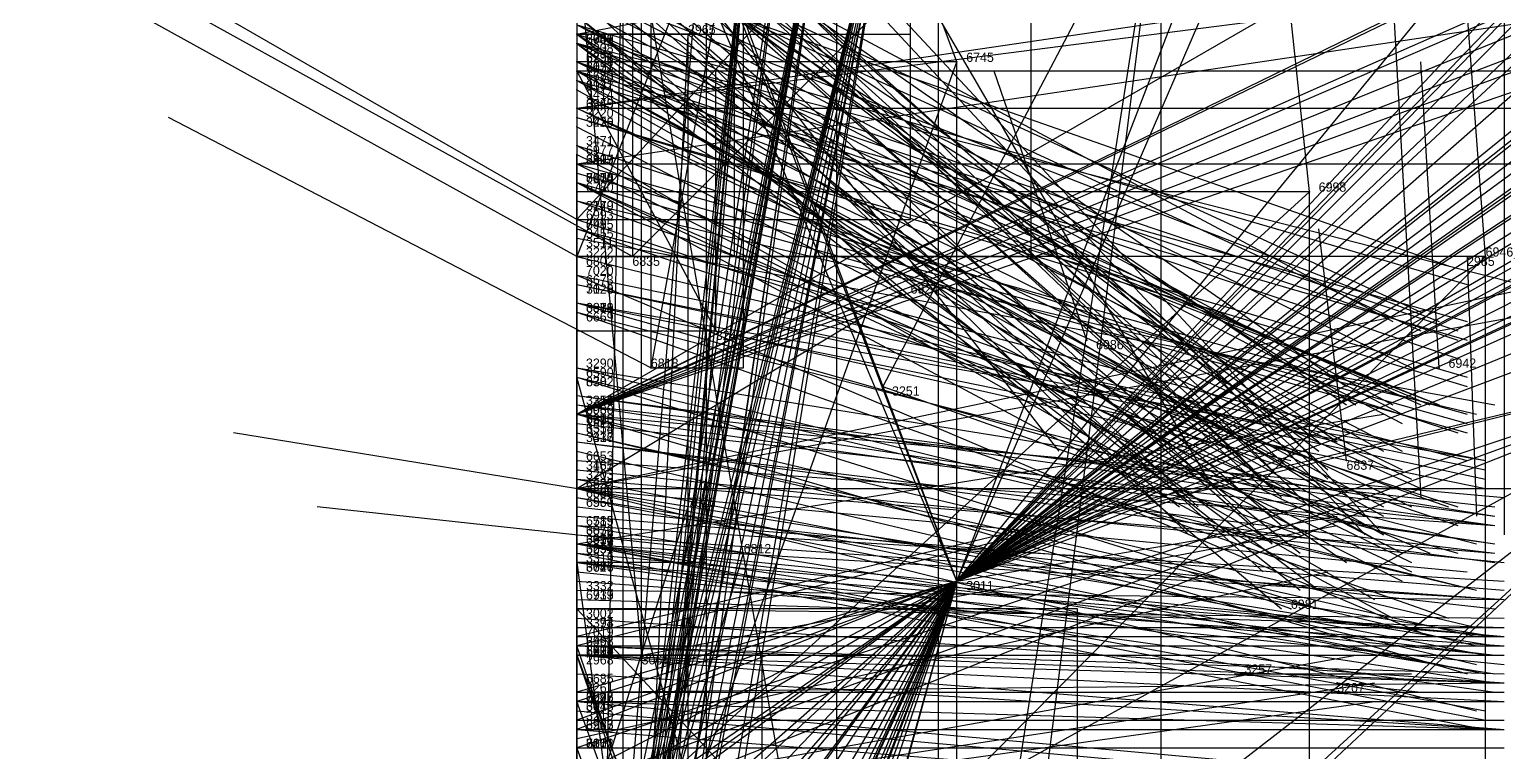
# Model space of a CAD drawing. Extents: x -0.07 to 1.1, y -0.07 to 1.1.
# Drawn here: x -0.059 to 0.1, y 0.9035 to 0.9815 of the extents above; entities that cross this region are included whole.
import ezdxf

# ---------------------------------------------------------------- set-up
doc = ezdxf.new("R2010")
doc.units = 0
for name, color, linetype in [('Clients', 3, 'CONTINUOUS'), ('Facilities', 3, 'CONTINUOUS'), ('Facilities_lines', 3, 'CONTINUOUS'), ('Min_max_boxes', 1, 'CONTINUOUS'), ('Normals', 1, 'CONTINUOUS'), ('Source_points', 5, 'CONTINUOUS'), ('Text', 3, 'CONTINUOUS')]:
    doc.layers.add(name, color=color, linetype=linetype)

msp = doc.modelspace()

# ---------------------------------------------------------------- linework, layer by layer
at = {"layer": 'Clients', "color": 5}
for p in [(0, 0.98, 0.984), (0.012, 0.981), (0.041, 0.978, 1), (0.079, 0.964, 1), (0, 0.961, 0.997), (0, 0.957, 0.011), (0, 0.957, 0.999), (0.006, 0.957, 1), (0.098, 0.957, 1), (0.035, 0.953, 1), (0.015, 0.949), (0.008, 0.945, 1), (0, 0.944, 0.979), (0.033, 0.943), (0.012, 0.93, 1), (0, 0.926, 0.025), (0.018, 0.925, 1), (0, 0.919, 0.115), (0, 0.916, 0.87), (0, 0.915, 0.866), (0, 0.915, 0.838), (0, 0.915, 0.81), (0, 0.914, 0.864), (0.007, 0.914), (0, 0.91, 0.176), (0, 0.909, 0.092), (0, 0.909, 0.127), (0, 0.909, 0.849), (0, 0.907, 0.17), (0, 0.906, 0.248), (0, 0.905, 0.006), (0, 0.904, 0.903), (0, 0.904, 0.869)]:
    msp.add_point(p, dxfattribs=at)
at = {"layer": 'Facilities', "color": 3}
for p in [(0, 0.981, 0.221), (0, 0.981, 0.052), (0, 0.981, 0.517), (0, 0.981, 0.866), (0, 0.98, 0.534), (0, 0.98, 0.86), (0, 0.98, 0.911), (0, 0.978, 0.112), (0, 0.978, 0.104), (0, 0.978, 0.855), (0, 0.977, 0.028), (0, 0.977, 0.056), (0, 0.977, 0.585), (0, 0.977, 0.932), (0, 0.977, 0.868), (0, 0.976, 0.209), (0, 0.976, 0.526), (0, 0.976, 0.802), (0, 0.975, 0.311), (0, 0.973, 0.366), (0, 0.973, 0.699), (0, 0.972, 0.187), (0, 0.972, 0.192), (0, 0.971, 0.477), (0, 0.969, 0.501), (0, 0.969, 0.8), (0, 0.968, 0.755), (0, 0.967, 0.321), (0, 0.967, 0.843), (0, 0.967, 0.885), (0, 0.966, 0.82), (0, 0.965, 0.504), (0, 0.965, 0.312), (0, 0.965, 0.743), (0, 0.965, 0.857), (0, 0.963, 0.158), (0, 0.963, 0.125), (0, 0.961, 0.391), (0, 0.96, 0.397), (0, 0.96, 0.825), (0, 0.959, 0.447), (0.096, 0.957), (0, 0.955, 0.549), (0, 0.955, 0.857), (0, 0.954, 0.092), (0, 0.954, 0.836), (0, 0.952, 0.957), (0, 0.952, 0.853), (0, 0.952, 0.779), (0, 0.951, 0.371), (0, 0.951, 0.691), (0.055, 0.948, 1), (0, 0.945, 0.241), (0, 0.945, 0.663), (0.093, 0.945, 1), (0, 0.944, 0.486), (0, 0.942, 0.156), (0, 0.942, 0.204), (0, 0.941, 0.192), (0, 0.941, 0.287), (0, 0.94, 0.318), (0, 0.94, 0.415), (0, 0.94, 0.736), (0, 0.94, 0.851), (0, 0.939, 0.128), (0, 0.938, 0.345), (0, 0.938, 0.691), (0, 0.937, 0.461), (0, 0.937, 0.487), (0, 0.936, 0.711), (0, 0.935, 0.071), (0, 0.934, 0.407), (0.083, 0.935, 1), (0, 0.933, 0.053), (0, 0.933, 0.749), (0, 0.932, 0.532), (0, 0.932, 0.579), (0, 0.932, 0.7), (0, 0.932, 0.966), (0, 0.931, 0.668), (0, 0.931, 0.745), (0, 0.93, 0.881), (0, 0.929, 0.887), (0, 0.928, 0.66), (0, 0.928, 0.861), (0, 0.927, 0.16), (0, 0.926, 0.343), (0, 0.926, 0.638), (0, 0.926, 0.689), (0, 0.926, 0.757), (0, 0.926, 0.706), (0, 0.926, 0.925), (0, 0.925, 0.241), (0, 0.925, 0.526), (0, 0.924, 0.306), (0, 0.924, 0.582), (0, 0.924, 0.882), (0, 0.923, 0.229), (0, 0.922, 0.422), (0, 0.921, 0.861), (0.041, 0.922), (0, 0.92, 0.88), (0, 0.918, 0.311), (0.077, 0.919, 1), (0, 0.917, 0.259), (0, 0.915, 0.067), (0, 0.915, 0.424), (0, 0.914, 0.134), (0, 0.914, 0.462), (0, 0.914, 0.563), (0, 0.914, 0.753), (0, 0.912, 0.537), (0.071, 0.912), (0, 0.91, 0.947), (0.082, 0.911), (0, 0.909, 0.333), (0, 0.909, 0.634), (0, 0.908, 0.64), (0, 0.906, 0.615), (0, 0.906, 0.785), (0, 0.904, 0.078)]:
    msp.add_point(p, dxfattribs=at)
at = {"layer": 'Facilities_lines', "color": 3}
for p, q in [((0, 0.94, 0.318), (0.164, 1, 0.318)), ((0, 0.94, 0.318), (0.124, 1, 0.326)), ((0, 0.94, 0.318), (0.174, 1, 0.302)), ((0, 0.94, 0.318), (0.157, 1, 0.291)), ((0, 0.94, 0.318), (0.123, 1, 0.325)), ((0, 0.94, 0.318), (0.148, 1, 0.342)), ((0, 0.94, 0.318), (0.104, 1, 0.35)), ((0, 0.94, 0.318), (0.139, 1, 0.301)), ((0, 0.94, 0.318), (0.136, 1, 0.305)), ((0, 0.967, 0.321), (0.221, 1, 0.333)), ((0, 0.973, 0.366), (0.21, 1, 0.38)), ((0, 0.973, 0.366), (0.183, 1, 0.371)), ((0.027, 1, 0.46), (0, 0.846, 0.45)), ((0.027, 1, 0.46), (0, 0.867, 0.419)), ((0.027, 1, 0.46), (0, 0.848, 0.432)), ((0.027, 1, 0.46), (0, 0.805, 0.481)), ((0.027, 1, 0.46), (0, 0.851, 0.4)), ((0.027, 1, 0.46), (0, 0.856, 0.425)), ((0.027, 1, 0.46), (0, 0.815, 0.498)), ((0.027, 1, 0.46), (0, 0.862, 0.528)), ((0.027, 1, 0.46), (0, 0.816, 0.508)), ((0.027, 1, 0.46), (0, 0.858, 0.518)), ((0.014, 1, 0.465), (0, 0.827, 0.529)), ((0.034, 1, 0.676), (0, 0.855, 0.679)), ((0.034, 1, 0.676), (0, 0.86, 0.677)), ((0.034, 1, 0.676), (0, 0.86, 0.68)), ((0.034, 1, 0.676), (0, 0.823, 0.704)), ((0.034, 1, 0.676), (0, 0.865, 0.653)), ((0.034, 1, 0.676), (0, 0.792, 0.672)), ((0.034, 1, 0.676), (0, 0.826, 0.704)), ((0.034, 1, 0.676), (0, 0.801, 0.676)), ((0.034, 1, 0.676), (0, 0.868, 0.669)), ((0.034, 1, 0.676), (0, 0.86, 0.715)), ((0.034, 1, 0.676), (0, 0.863, 0.598)), ((0.034, 1, 0.676), (0, 0.835, 0.669)), ((0.034, 1, 0.676), (0, 0.845, 0.722)), ((0.019, 1, 0.651), (0, 0.821, 0.635)), ((0.019, 1, 0.651), (0, 0.77, 0.652)), ((0.019, 1, 0.651), (0, 0.788, 0.644)), ((0.019, 1, 0.651), (0, 0.793, 0.649)), ((0.019, 1, 0.651), (0, 0.81, 0.627)), ((0.019, 1, 0.651), (0, 0.831, 0.608)), ((0.023, 1, 0.613), (0, 0.83, 0.579)), ((0.023, 1, 0.613), (0, 0.848, 0.551)), ((0.023, 1, 0.613), (0, 0.818, 0.572)), ((0.017, 1, 0.886), (0, 0.957, 0.999)), ((0.005, 1, 0.964), (0, 0.716, 0.995)), ((0.036, 1, 0.948), (0, 0.961, 0.997)), ((0.049, 1, 0.933), (0.006, 0.957, 1)), ((0.018, 1, 0.859), (0.008, 0.945, 1)), ((0.041, 0.922), (0.011, 1, 0.003)), ((0.063, 1, 0.037), (0.028, 0.776)), ((0.063, 1, 0.037), (0.033, 0.76)), ((0.063, 1, 0.037), (0.033, 0.943)), ((0.041, 0.922), (0.184, 1, 0.004)), ((0.041, 0.922), (0.165, 1, 0.223)), ((0.041, 0.922), (0.137, 1, 0.121)), ((0.041, 0.922), (0.105, 1, 0.189)), ((0.041, 0.922), (0.179, 1, 0.201)), ((0.041, 0.922), (0.105, 1, 0.155)), ((0.041, 0.922), (0.196, 1, 0.222)), ((0.041, 0.922), (0.14, 1, 0.209)), ((0.041, 0.922), (0.209, 1, 0.022)), ((0.041, 0.922), (0.169, 1, 0.233)), ((0.041, 0.922), (0.14, 1, 0.043)), ((0.041, 0.922), (0.152, 1, 0.181)), ((0.041, 0.922), (0.176, 1, 0.235)), ((0.041, 0.922), (0.165, 1, 0.205)), ((0.041, 0.922), (0.147, 1, 0.131)), ((0.041, 0.922), (0.187, 1, 0.177)), ((0.041, 0.922), (0.139, 1, 0.208)), ((0.041, 0.922), (0.216, 1, 0.136)), ((0.041, 0.922), (0.231, 1, 0.01)), ((0.041, 0.922), (0.248, 1, 0.006)), ((0.041, 0.922), (0.117, 1, 0.108)), ((0.041, 0.922), (0.116, 1, 0.027)), ((0.041, 0.922), (0.188, 1, 0.163)), ((0.041, 0.922), (0.071, 1, 0.014)), ((0.041, 0.922), (0.165, 1, 0.245)), ((0.041, 0.922), (0.204, 1, 0.178)), ((0.041, 0.922), (0.208, 1, 0.154)), ((0.041, 0.922), (0.119, 1, 0.023)), ((0.041, 0.922), (0.169, 1, 0.016)), ((0.041, 0.922), (0.151, 1, 0.034)), ((0.041, 0.922), (0.196, 1, 0.178)), ((0.041, 0.922), (0.114, 1, 0.161)), ((0.041, 0.922), (0.159, 1, 0.131)), ((0.041, 0.922), (0.139, 1, 0.264)), ((0.041, 0.922), (0.123, 1, 0.267)), ((0.041, 0.922), (0.125, 1, 0.283)), ((0.041, 0.922), (0.13, 1, 0.261)), ((0.041, 0.922), (0.153, 1, 0.262)), ((0.041, 0.922), (0.144, 1, 0.288)), ((0.041, 0.922), (0.16, 1, 0.258)), ((0.041, 0.922), (0.013, 0.996)), ((0.039, 0.802, 1), (0.006, 0.995, 1)), ((0, 0.992, 0.015), (0, 0.898, 0.024)), ((0, 0.992, 0.015), (0.007, 0.914)), ((0, 0.981, 0.052), (0.036, 0.988)), ((0, 0.988, 0.51), (0, 0.774, 0.469)), ((0.041, 0.922), (0.07, 0.989)), ((0.041, 0.922), (0.014, 0.986)), ((0, 0.982, 0.399), (0, 0.779, 0.402)), ((0, 0.73, 0.036), (0.012, 0.981)), ((0.129, 0.947, 1), (0, 0.98, 0.984)), ((0, 0.864, 0.944), (0.041, 0.978, 1)), ((0, 0.977, 0.056), (0.015, 0.949)), ((0, 0.932, 0.966), (0.214, 0.977, 1)), ((0, 0.968, 0.755), (0, 0.743, 0.751)), ((0, 0.968, 0.755), (0, 0.744, 0.752)), ((0, 0.968, 0.755), (0, 0.718, 0.756)), ((0, 0.968, 0.755), (0, 0.774, 0.737)), ((0, 0.968, 0.755), (0, 0.816, 0.751)), ((0, 0.968, 0.755), (0, 0.805, 0.723)), ((0, 0.968, 0.755), (0, 0.794, 0.713)), ((0, 0.968, 0.755), (0, 0.797, 0.721)), ((0, 0.968, 0.755), (0, 0.798, 0.75)), ((0, 0.968, 0.755), (0, 0.774, 0.747)), ((0, 0.968, 0.755), (0, 0.86, 0.825)), ((0, 0.968, 0.755), (0, 0.889, 0.797)), ((0, 0.968, 0.755), (0, 0.885, 0.868)), ((0, 0.892, 0.967), (0.079, 0.964, 1)), ((0, 0.932, 0.966), (0.164, 0.962, 1)), ((0, 0.961, 0.391), (0, 0.711, 0.386)), ((0, 0.96, 0.397), (0, 0.738, 0.421)), ((0, 0.96, 0.397), (0, 0.724, 0.389)), ((0, 0.96, 0.397), (0, 0.713, 0.394)), ((0, 0.96, 0.397), (0, 0.724, 0.389)), ((0, 0.878, 0.045), (0, 0.957, 0.011)), ((0, 0.858, 0.952), (0.098, 0.957, 1)), ((0, 0.955, 0.549), (0, 0.699, 0.543)), ((0, 0.955, 0.549), (0, 0.728, 0.539)), ((0, 0.955, 0.549), (0, 0.722, 0.546)), ((0, 0.955, 0.549), (0, 0.718, 0.54)), ((0, 0.955, 0.549), (0, 0.703, 0.541)), ((0, 0.955, 0.549), (0, 0.803, 0.479)), ((0, 0.955, 0.549), (0, 0.726, 0.518)), ((0, 0.955, 0.549), (0, 0.826, 0.531)), ((0, 0.955, 0.549), (0, 0.757, 0.579)), ((0, 0.955, 0.549), (0, 0.765, 0.592)), ((0, 0.955, 0.549), (0, 0.77, 0.566)), ((0, 0.955, 0.549), (0, 0.798, 0.573)), ((0, 0.955, 0.549), (0, 0.81, 0.485)), ((0, 0.955, 0.549), (0, 0.761, 0.497)), ((0, 0.955, 0.549), (0, 0.779, 0.497)), ((0, 0.955, 0.549), (0, 0.755, 0.501)), ((0, 0.955, 0.549), (0, 0.745, 0.514)), ((0, 0.955, 0.549), (0, 0.77, 0.507)), ((0, 0.955, 0.549), (0, 0.748, 0.528)), ((0, 0.955, 0.549), (0, 0.79, 0.551)), ((0, 0.955, 0.549), (0, 0.783, 0.54)), ((0, 0.955, 0.549), (0, 0.741, 0.575)), ((0, 0.955, 0.549), (0, 0.754, 0.576)), ((0, 0.955, 0.549), (0, 0.76, 0.566)), ((0, 0.955, 0.549), (0, 0.765, 0.518)), ((0, 0.955, 0.549), (0, 0.781, 0.586)), ((0, 0.955, 0.549), (0, 0.793, 0.568)), ((0, 0.955, 0.549), (0, 0.766, 0.581)), ((0, 0.932, 0.966), (0.035, 0.953, 1)), ((0, 0.951, 0.371), (0, 0.783, 0.436)), ((0.129, 0.947, 1), (0, 0.896, 0.988)), ((0.129, 0.947, 1), (0, 0.915, 0.838)), ((0.129, 0.947, 1), (0, 0.876, 0.979)), ((0.129, 0.947, 1), (0, 0.9, 0.993)), ((0.129, 0.947, 1), (0, 0.915, 0.81)), ((0.129, 0.947, 1), (0, 0.829, 0.999)), ((0.129, 0.947, 1), (0, 0.904, 0.869)), ((0.129, 0.947, 1), (0, 0.847, 0.977)), ((0.129, 0.947, 1), (0, 0.916, 0.87)), ((0.129, 0.947, 1), (0.008, 0.834, 1)), ((0.039, 0.802, 1), (0, 0.944, 0.979)), ((0, 0.94, 0.318), (0, 0.85, 0.422)), ((0, 0.94, 0.318), (0, 0.79, 0.411)), ((0, 0.94, 0.318), (0, 0.82, 0.413)), ((0, 0.94, 0.318), (0, 0.847, 0.459)), ((0, 0.94, 0.318), (0, 0.868, 0.422)), ((0, 0.94, 0.318), (0, 0.821, 0.409)), ((0, 0.938, 0.345), (0, 0.784, 0.439)), ((0, 0.937, 0.461), (0, 0.759, 0.468)), ((0, 0.937, 0.461), (0, 0.752, 0.483)), ((0, 0.937, 0.461), (0, 0.737, 0.491)), ((0, 0.937, 0.461), (0, 0.722, 0.477)), ((0, 0.934, 0.407), (0, 0.698, 0.403)), ((0, 0.934, 0.407), (0, 0.705, 0.413)), ((0, 0.934, 0.407), (0, 0.738, 0.452)), ((0, 0.934, 0.407), (0, 0.693, 0.4)), ((0, 0.934, 0.407), (0, 0.702, 0.425)), ((0, 0.932, 0.7), (0, 0.756, 0.708)), ((0, 0.932, 0.7), (0, 0.74, 0.721)), ((0, 0.932, 0.7), (0, 0.749, 0.693)), ((0, 0.932, 0.7), (0, 0.72, 0.721)), ((0, 0.932, 0.7), (0, 0.718, 0.7)), ((0, 0.932, 0.7), (0, 0.705, 0.682)), ((0, 0.932, 0.7), (0, 0.72, 0.705)), ((0, 0.932, 0.7), (0, 0.73, 0.715)), ((0, 0.932, 0.7), (0, 0.742, 0.666)), ((0, 0.932, 0.7), (0, 0.749, 0.659)), ((0, 0.932, 0.7), (0, 0.742, 0.641)), ((0, 0.932, 0.7), (0, 0.759, 0.661)), ((0, 0.892, 0.967), (0.012, 0.93, 1)), ((0, 0.928, 0.66), (0, 0.739, 0.612)), ((0, 0.928, 0.66), (0, 0.703, 0.646)), ((0, 0.878, 0.045), (0, 0.926, 0.025)), ((0, 0.926, 0.689), (0, 0.676, 0.687)), ((0, 0.926, 0.689), (0, 0.687, 0.69)), ((0, 0.926, 0.689), (0, 0.752, 0.624)), ((0, 0.926, 0.689), (0, 0.749, 0.633)), ((0, 0.864, 0.944), (0.018, 0.925, 1)), ((0, 0.924, 0.882), (0.014, 0.818, 1)), ((0.041, 0.922), (0, 0.817, 0.118)), ((0.041, 0.922), (0, 0.833, 0.167)), ((0.041, 0.922), (0, 0.822, 0.166)), ((0.041, 0.922), (0, 0.776, 0.092)), ((0.041, 0.922), (0, 0.892, 0.141)), ((0.041, 0.922), (0, 0.839, 0.201)), ((0.041, 0.922), (0, 0.893, 0.146)), ((0.041, 0.922), (0, 0.909, 0.092)), ((0.041, 0.922), (0, 0.866, 0.098)), ((0.041, 0.922), (0, 0.774, 0.086)), ((0.041, 0.922), (0, 0.867, 0.095)), ((0.041, 0.922), (0, 0.909, 0.127)), ((0.041, 0.922), (0, 0.835, 0.146)), ((0.041, 0.922), (0, 0.826, 0.13)), ((0.041, 0.922), (0, 0.873, 0.178)), ((0.041, 0.922), (0, 0.886, 0.086)), ((0.041, 0.922), (0, 0.884, 0.244)), ((0.041, 0.922), (0, 0.809, 0.12)), ((0.041, 0.922), (0, 0.884, 0.24)), ((0.041, 0.922), (0, 0.815, 0.129)), ((0.041, 0.922), (0, 0.875, 0.187)), ((0.041, 0.922), (0, 0.861, 0.189)), ((0.041, 0.922), (0, 0.832, 0.144)), ((0.041, 0.922), (0, 0.894, 0.147)), ((0.041, 0.922), (0, 0.852, 0.129)), ((0.041, 0.922), (0, 0.907, 0.17)), ((0.041, 0.922), (0, 0.8, 0.09)), ((0.041, 0.922), (0, 0.894, 0.212)), ((0.041, 0.922), (0, 0.879, 0.207)), ((0.041, 0.922), (0, 0.91, 0.176)), ((0.041, 0.922), (0, 0.898, 0.191)), ((0.041, 0.922), (0, 0.845, 0.149)), ((0.041, 0.922), (0, 0.906, 0.248)), ((0.041, 0.922), (0, 0.901, 0.267)), ((0.054, 0.861), (0, 0.919, 0.115)), ((0.039, 0.802, 1), (0, 0.915, 0.866)), ((0, 0.914, 0.134), (0.02, 0.861)), ((0, 0.914, 0.462), (0, 0.701, 0.491)), ((0, 0.914, 0.462), (0, 0.677, 0.449)), ((0, 0.914, 0.462), (0, 0.689, 0.482)), ((0, 0.914, 0.462), (0, 0.698, 0.442)), ((0.039, 0.802, 1), (0, 0.914, 0.864)), ((0.039, 0.802, 1), (0, 0.909, 0.849)), ((0, 0.878, 0.045), (0, 0.905, 0.006)), ((0.039, 0.802, 1), (0, 0.904, 0.903))]:
    msp.add_line(p, q, dxfattribs=at)
at = {"layer": 'Min_max_boxes', "color": 1}
for p, q in [((0, 1), (0, 0.774)), ((0, 1, 0.288), (0, 0.774, 0.288)), ((0, 1, 0.291), (0, 0.79, 0.291)), ((0, 1, 0.459), (0, 0.79, 0.459)), ((0, 1, 0.321), (0, 0.967, 0.321)), ((0, 1, 0.333), (0, 0.967, 0.333)), ((0, 1, 0.366), (0, 0.973, 0.366)), ((0, 1, 0.38), (0, 0.973, 0.38)), ((0, 1, 0.345), (0, 0.805, 0.345)), ((0, 1, 0.585), (0, 0.805, 0.585)), ((0, 1, 0.399), (0, 0.779, 0.399)), ((0, 1, 0.402), (0, 0.779, 0.402)), ((0, 1, 0.465), (0, 0.827, 0.465)), ((0, 1, 0.529), (0, 0.827, 0.529)), ((0, 1, 0.596), (0, 0.792, 0.596)), ((0, 1, 0.733), (0, 0.792, 0.733)), ((0, 1, 0.579), (0, 0.77, 0.579)), ((0, 1, 0.652), (0, 0.77, 0.652)), ((0, 1, 0.456), (0, 0.774, 0.456)), ((0, 1, 0.51), (0, 0.774, 0.51)), ((0, 1, 0.462), (0, 0.818, 0.462)), ((0, 1, 0.627), (0, 0.818, 0.627)), ((0, 1, 0.886), (0, 0.957, 0.886)), ((0, 1, 0.999), (0, 0.957, 0.999)), ((0, 1, 0.964), (0, 0.716, 0.964)), ((0, 1, 0.995), (0, 0.716, 0.995)), ((0, 1, 0.772), (0, 0.829, 0.772)), ((0, 1, 1), (0, 0.829, 1)), ((0, 1, 0.948), (0, 0.961, 0.948)), ((0, 1, 0.997), (0, 0.961, 0.997)), ((0.005, 0.716, 0.964), (0.005, 1, 0.964)), ((0.005, 0.716, 0.995), (0.005, 1, 0.995)), ((0.006, 1, 0.933), (0.006, 0.957, 0.933)), ((0.006, 1, 1), (0.006, 0.957, 1)), ((0.008, 1, 0.859), (0.008, 0.945, 0.859)), ((0.008, 1, 1), (0.008, 0.945, 1)), ((0.014, 0.827, 0.465), (0.014, 1, 0.465)), ((0.014, 0.827, 0.529), (0.014, 1, 0.529)), ((0.017, 0.957, 0.886), (0.017, 1, 0.886)), ((0.017, 0.957, 0.999), (0.017, 1, 0.999)), ((0.018, 0.945, 0.859), (0.018, 1, 0.859)), ((0.018, 0.945, 1), (0.018, 1, 1)), ((0.028, 1), (0.028, 0.76)), ((0.028, 1, 0.037), (0.028, 0.76, 0.037)), ((0.036, 0.961, 0.948), (0.036, 1, 0.948)), ((0.036, 0.961, 0.997), (0.036, 1, 0.997)), ((0.049, 0.957, 0.933), (0.049, 1, 0.933)), ((0.049, 0.957, 1), (0.049, 1, 1)), ((0.063, 0.76), (0.063, 1)), ((0.063, 0.76, 0.037), (0.063, 1, 0.037)), ((0, 0.995, 0.765), (0, 0.581, 0.765)), ((0, 0.995, 1), (0, 0.581, 1)), ((0.039, 0.581, 0.765), (0.039, 0.995, 0.765)), ((0.039, 0.581, 1), (0.039, 0.995, 1)), ((0, 0.992), (0, 0.898)), ((0, 0.992, 0.024), (0, 0.898, 0.024)), ((0.007, 0.898), (0.007, 0.992)), ((0.007, 0.898, 0.024), (0.007, 0.992, 0.024)), ((0, 0.988), (0, 0.981)), ((0, 0.988, 0.052), (0, 0.981, 0.052)), ((0.036, 0.981), (0.036, 0.988)), ((0.036, 0.981, 0.052), (0.036, 0.988, 0.052)), ((0.012, 0.981), (0, 0.981)), ((0, 0.981), (0, 0.73)), ((0.012, 0.981, 0.036), (0, 0.981, 0.036)), ((0, 0.981, 0.036), (0, 0.73, 0.036)), ((0, 0.981), (0, 0.981, 0.036)), ((0, 0.981), (0.036, 0.981)), ((0, 0.981, 0.052), (0.036, 0.981, 0.052)), ((0, 0.981), (0, 0.981, 0.052)), ((0.012, 0.73), (0.012, 0.981)), ((0.012, 0.73, 0.036), (0.012, 0.981, 0.036)), ((0.012, 0.981), (0.012, 0.981, 0.036)), ((0.036, 0.981), (0.036, 0.981, 0.052)), ((0.041, 0.978, 0.944), (0, 0.978, 0.944)), ((0, 0.978, 0.944), (0, 0.808, 0.944)), ((0.041, 0.978, 1), (0, 0.978, 1)), ((0, 0.978, 1), (0, 0.808, 1)), ((0, 0.978, 0.944), (0, 0.978, 1)), ((0.015, 0.977), (0, 0.977)), ((0, 0.977), (0, 0.949)), ((0.015, 0.977, 0.056), (0, 0.977, 0.056)), ((0, 0.977, 0.056), (0, 0.949, 0.056)), ((0, 0.977), (0, 0.977, 0.056)), ((0.214, 0.977, 0.966), (0, 0.977, 0.966)), ((0, 0.977, 0.966), (0, 0.932, 0.966)), ((0.214, 0.977, 1), (0, 0.977, 1)), ((0, 0.977, 1), (0, 0.932, 1)), ((0, 0.977, 0.966), (0, 0.977, 1)), ((0.015, 0.949), (0.015, 0.977)), ((0.015, 0.949, 0.056), (0.015, 0.977, 0.056)), ((0.015, 0.977), (0.015, 0.977, 0.056)), ((0.041, 0.808, 0.944), (0.041, 0.978, 0.944)), ((0.041, 0.808, 1), (0.041, 0.978, 1)), ((0.041, 0.978, 0.944), (0.041, 0.978, 1)), ((0, 0.973, 0.366), (0.21, 0.973, 0.366)), ((0, 0.973, 0.38), (0.21, 0.973, 0.38)), ((0, 0.973, 0.366), (0, 0.973, 0.38)), ((0, 0.718, 0.713), (0, 0.968, 0.713)), ((0, 0.968, 0.713), (0, 0.968, 0.713)), ((0, 0.968, 0.713), (0, 0.718, 0.713)), ((0, 0.718, 0.868), (0, 0.968, 0.868)), ((0, 0.968, 0.868), (0, 0.968, 0.868)), ((0, 0.968, 0.868), (0, 0.718, 0.868)), ((0, 0.968, 0.713), (0, 0.968, 0.868)), ((0, 0.968, 0.713), (0, 0.968, 0.868)), ((0, 0.967, 0.321), (0.221, 0.967, 0.321)), ((0, 0.967, 0.333), (0.221, 0.967, 0.333)), ((0, 0.967, 0.321), (0, 0.967, 0.333)), ((0.079, 0.964, 0.967), (0, 0.964, 0.967)), ((0, 0.964, 0.967), (0, 0.747, 0.967)), ((0.079, 0.964, 1), (0, 0.964, 1)), ((0, 0.964, 1), (0, 0.747, 1)), ((0, 0.964, 0.967), (0, 0.964, 1)), ((0.079, 0.747, 0.967), (0.079, 0.964, 0.967)), ((0.079, 0.747, 1), (0.079, 0.964, 1)), ((0.079, 0.964, 0.967), (0.079, 0.964, 1)), ((0, 0.711, 0.386), (0, 0.961, 0.386)), ((0, 0.961, 0.386), (0, 0.961, 0.386)), ((0, 0.961, 0.386), (0, 0.711, 0.386)), ((0, 0.711, 0.391), (0, 0.961, 0.391)), ((0, 0.961, 0.391), (0, 0.961, 0.391)), ((0, 0.961, 0.391), (0, 0.711, 0.391)), ((0, 0.961, 0.386), (0, 0.961, 0.391)), ((0, 0.961, 0.386), (0, 0.961, 0.391)), ((0, 0.961, 0.948), (0.036, 0.961, 0.948)), ((0, 0.961, 0.997), (0.036, 0.961, 0.997)), ((0, 0.961, 0.948), (0, 0.961, 0.997)), ((0.036, 0.961, 0.948), (0.036, 0.961, 0.997)), ((0, 0.713, 0.389), (0, 0.96, 0.389)), ((0, 0.96, 0.389), (0, 0.96, 0.389)), ((0, 0.96, 0.389), (0, 0.713, 0.389)), ((0, 0.713, 0.421), (0, 0.96, 0.421)), ((0, 0.96, 0.421), (0, 0.96, 0.421)), ((0, 0.96, 0.421), (0, 0.713, 0.421)), ((0, 0.96, 0.389), (0, 0.96, 0.421)), ((0, 0.96, 0.389), (0, 0.96, 0.421)), ((0, 0.766, 0.006), (0, 0.957, 0.006)), ((0, 0.957, 0.006), (0, 0.957, 0.006)), ((0, 0.957, 0.006), (0, 0.766, 0.006)), ((0, 0.766, 0.379), (0, 0.957, 0.379)), ((0, 0.957, 0.379), (0, 0.957, 0.379)), ((0, 0.957, 0.379), (0, 0.766, 0.379)), ((0, 0.957, 0.006), (0, 0.957, 0.379)), ((0, 0.957, 0.006), (0, 0.957, 0.379)), ((0, 0.957, 0.886), (0.017, 0.957, 0.886)), ((0, 0.957, 0.999), (0.017, 0.957, 0.999)), ((0, 0.957, 0.886), (0, 0.957, 0.999)), ((0.098, 0.957, 0.952), (0, 0.957, 0.952)), ((0, 0.957, 0.952), (0, 0.858, 0.952)), ((0.098, 0.957, 1), (0, 0.957, 1)), ((0, 0.957, 1), (0, 0.858, 1)), ((0, 0.957, 0.952), (0, 0.957, 1)), ((0.006, 0.957, 0.933), (0.049, 0.957, 0.933)), ((0.006, 0.957, 1), (0.049, 0.957, 1)), ((0.006, 0.957, 0.933), (0.006, 0.957, 1)), ((0.017, 0.957, 0.886), (0.017, 0.957, 0.999)), ((0.049, 0.957, 0.933), (0.049, 0.957, 1)), ((0.098, 0.858, 0.952), (0.098, 0.957, 0.952)), ((0.098, 0.858, 1), (0.098, 0.957, 1)), ((0.098, 0.957, 0.952), (0.098, 0.957, 1)), ((0, 0.699, 0.479), (0, 0.955, 0.479)), ((0, 0.955, 0.479), (0, 0.955, 0.479)), ((0, 0.955, 0.479), (0, 0.699, 0.479)), ((0, 0.699, 0.592), (0, 0.955, 0.592)), ((0, 0.955, 0.592), (0, 0.955, 0.592)), ((0, 0.955, 0.592), (0, 0.699, 0.592)), ((0, 0.955, 0.479), (0, 0.955, 0.592)), ((0, 0.955, 0.479), (0, 0.955, 0.592)), ((0, 0.783, 0.371), (0, 0.951, 0.371)), ((0, 0.951, 0.371), (0, 0.951, 0.371)), ((0, 0.951, 0.371), (0, 0.783, 0.371)), ((0, 0.783, 0.436), (0, 0.951, 0.436)), ((0, 0.951, 0.436), (0, 0.951, 0.436)), ((0, 0.951, 0.436), (0, 0.783, 0.436)), ((0, 0.951, 0.371), (0, 0.951, 0.436)), ((0, 0.951, 0.371), (0, 0.951, 0.436)), ((0, 0.949), (0.015, 0.949)), ((0, 0.949, 0.056), (0.015, 0.949, 0.056)), ((0, 0.949), (0, 0.949, 0.056)), ((0.015, 0.949), (0.015, 0.949, 0.056)), ((0.008, 0.945, 0.859), (0.018, 0.945, 0.859)), ((0.008, 0.945, 1), (0.018, 0.945, 1)), ((0.008, 0.945, 0.859), (0.008, 0.945, 1)), ((0.018, 0.945, 0.859), (0.018, 0.945, 1)), ((0, 0.784, 0.345), (0, 0.938, 0.345)), ((0, 0.938, 0.345), (0, 0.938, 0.345)), ((0, 0.938, 0.345), (0, 0.784, 0.345)), ((0, 0.784, 0.439), (0, 0.938, 0.439)), ((0, 0.938, 0.439), (0, 0.938, 0.439)), ((0, 0.938, 0.439), (0, 0.784, 0.439)), ((0, 0.938, 0.345), (0, 0.938, 0.439)), ((0, 0.938, 0.345), (0, 0.938, 0.439)), ((0, 0.722, 0.461), (0, 0.937, 0.461)), ((0, 0.937, 0.461), (0, 0.937, 0.461)), ((0, 0.937, 0.461), (0, 0.722, 0.461)), ((0, 0.722, 0.491), (0, 0.937, 0.491)), ((0, 0.937, 0.491), (0, 0.937, 0.491)), ((0, 0.937, 0.491), (0, 0.722, 0.491)), ((0, 0.937, 0.461), (0, 0.937, 0.491)), ((0, 0.937, 0.461), (0, 0.937, 0.491)), ((0, 0.693, 0.4), (0, 0.934, 0.4)), ((0, 0.934, 0.4), (0, 0.934, 0.4)), ((0, 0.934, 0.4), (0, 0.693, 0.4)), ((0, 0.693, 0.452), (0, 0.934, 0.452)), ((0, 0.934, 0.452), (0, 0.934, 0.452)), ((0, 0.934, 0.452), (0, 0.693, 0.452)), ((0, 0.934, 0.4), (0, 0.934, 0.452)), ((0, 0.934, 0.4), (0, 0.934, 0.452)), ((0, 0.705, 0.641), (0, 0.932, 0.641)), ((0, 0.932, 0.641), (0, 0.932, 0.641)), ((0, 0.932, 0.641), (0, 0.705, 0.641)), ((0, 0.705, 0.721), (0, 0.932, 0.721)), ((0, 0.932, 0.721), (0, 0.932, 0.721)), ((0, 0.932, 0.721), (0, 0.705, 0.721)), ((0, 0.932, 0.641), (0, 0.932, 0.721)), ((0, 0.932, 0.641), (0, 0.932, 0.721)), ((0, 0.932, 0.966), (0.214, 0.932, 0.966)), ((0, 0.932, 1), (0.214, 0.932, 1)), ((0, 0.932, 0.966), (0, 0.932, 1)), ((0, 0.703, 0.612), (0, 0.928, 0.612)), ((0, 0.928, 0.612), (0, 0.928, 0.612)), ((0, 0.928, 0.612), (0, 0.703, 0.612)), ((0, 0.703, 0.66), (0, 0.928, 0.66)), ((0, 0.928, 0.66), (0, 0.928, 0.66)), ((0, 0.928, 0.66), (0, 0.703, 0.66)), ((0, 0.928, 0.612), (0, 0.928, 0.66)), ((0, 0.928, 0.612), (0, 0.928, 0.66)), ((0, 0.676, 0.624), (0, 0.926, 0.624)), ((0, 0.926, 0.624), (0, 0.926, 0.624)), ((0, 0.926, 0.624), (0, 0.676, 0.624)), ((0, 0.676, 0.69), (0, 0.926, 0.69)), ((0, 0.926, 0.69), (0, 0.926, 0.69)), ((0, 0.926, 0.69), (0, 0.676, 0.69)), ((0, 0.926, 0.624), (0, 0.926, 0.69)), ((0, 0.926, 0.624), (0, 0.926, 0.69)), ((0.014, 0.924, 0.882), (0, 0.924, 0.882)), ((0, 0.924, 0.882), (0, 0.818, 0.882)), ((0.014, 0.924, 1), (0, 0.924, 1)), ((0, 0.924, 1), (0, 0.818, 1)), ((0, 0.924, 0.882), (0, 0.924, 1)), ((0.014, 0.818, 0.882), (0.014, 0.924, 0.882)), ((0.014, 0.818, 1), (0.014, 0.924, 1)), ((0.014, 0.924, 0.882), (0.014, 0.924, 1)), ((0.054, 0.919), (0, 0.919)), ((0, 0.919), (0, 0.861)), ((0.054, 0.919, 0.243), (0, 0.919, 0.243)), ((0, 0.919, 0.243), (0, 0.861, 0.243)), ((0, 0.919), (0, 0.919, 0.243)), ((0.054, 0.861), (0.054, 0.919)), ((0.054, 0.861, 0.243), (0.054, 0.919, 0.243)), ((0.054, 0.919), (0.054, 0.919, 0.243)), ((0.02, 0.914), (0, 0.914)), ((0, 0.914), (0, 0.861)), ((0.02, 0.914, 0.134), (0, 0.914, 0.134)), ((0, 0.914, 0.134), (0, 0.861, 0.134)), ((0, 0.914), (0, 0.914, 0.134)), ((0, 0.677, 0.442), (0, 0.914, 0.442)), ((0, 0.914, 0.442), (0, 0.914, 0.442)), ((0, 0.914, 0.442), (0, 0.677, 0.442)), ((0, 0.677, 0.491), (0, 0.914, 0.491)), ((0, 0.914, 0.491), (0, 0.914, 0.491)), ((0, 0.914, 0.491), (0, 0.677, 0.491)), ((0, 0.914, 0.442), (0, 0.914, 0.491)), ((0, 0.914, 0.442), (0, 0.914, 0.491)), ((0.02, 0.861), (0.02, 0.914)), ((0.02, 0.861, 0.134), (0.02, 0.914, 0.134)), ((0.02, 0.914), (0.02, 0.914, 0.134))]:
    msp.add_line(p, q, dxfattribs=at)
at = {"layer": 'Normals', "color": 1}
for p, q in [((0.041, 0.978, 1), (0.022, 1.029, 1.084)), ((0.079, 0.964, 1), (0.074, 1.011, 1.088)), ((0, 0.999, 0.412), (0.074, 0.932, 0.411)), ((0.001, 1, 0.156), (0.083, 0.943, 0.166)), ((0.002, 1, 0.71), (0.076, 0.933, 0.712)), ((0.004, 1, 0.057), (0.077, 0.934, 0.074)), ((0.004, 1, 0.858), (0.076, 0.931, 0.863)), ((0.005, 1, 0.025), (0.073, 0.934, 0.057)), ((0.006, 1, 0.867), (0.081, 0.934, 0.868)), ((0.007, 1, 0.238), (0.081, 0.933, 0.237)), ((0.008, 1, 0.125), (0.079, 0.93, 0.134)), ((0.017, 1, 0.886), (0.085, 0.927, 0.896)), ((0.019, 1, 0.884), (0.087, 0.927, 0.894)), ((0, 0.998, 0.742), (0.075, 0.932, 0.746)), ((0, 0.997, 0.174), (0.088, 0.95, 0.176)), ((0, 0.997, 0.108), (0.083, 0.941, 0.117)), ((0, 0.997, 0.38), (0.08, 0.937, 0.386)), ((0, 0.997, 0.54), (0.073, 0.928, 0.544)), ((0, 0.996, 0.232), (0.08, 0.936, 0.228)), ((0.098, 0.957, 1), (0.095, 0.997, 1.092)), ((0, 0.961, 0.997), (-0.059, 0.995, 1.07)), ((0, 0.995, 0.399), (0.082, 0.937, 0.402)), ((0, 0.994, 0.114), (0.084, 0.941, 0.123)), ((0.006, 0.995, 1), (0.052, 0.936, 0.934)), ((0, 0.993, 0.614), (0.076, 0.928, 0.607)), ((0, 0.993, 0.865), (0.091, 0.951, 0.869)), ((0, 0.992, 0.015), (0.066, 0.927, 0.054)), ((0, 0.992, 0.609), (0.075, 0.926, 0.598)), ((0, 0.991, 0.903), (0.091, 0.949, 0.899)), ((0, 0.99, 0.771), (0.074, 0.923, 0.777)), ((0, 0.957, 0.999), (-0.056, 0.988, 1.076)), ((0.006, 0.957, 1), (-0.05, 0.988, 1.077)), ((0.035, 0.953, 1), (-0.003, 0.988, 1.086)), ((0, 0.989, 0.2), (0.09, 0.945, 0.195)), ((0, 0.989, 0.877), (0.094, 0.956, 0.868)), ((0, 0.988, 0.23), (0.088, 0.941, 0.226)), ((0.036, 0.988), (0.068, 0.933, 0.077)), ((0, 0.987, 0.435), (0.078, 0.925, 0.43)), ((0, 0.986, 0.209), (0.093, 0.95, 0.2)), ((0, 0.986, 0.232), (0.089, 0.94, 0.225)), ((0, 0.985, 0.825), (0.089, 0.939, 0.831)), ((0.088, 0.985), (0.091, 0.931, 0.084)), ((0.1, 0.986), (0.1, 0.927, 0.081)), ((0, 0.984, 0.149), (0.087, 0.936, 0.16)), ((0, 0.983, 0.474), (0.076, 0.919, 0.462)), ((0, 0.983, 0.522), (0.078, 0.921, 0.514)), ((0, 0.982, 0.204), (0.096, 0.954, 0.198)), ((0, 0.982, 0.399), (0.089, 0.936, 0.407)), ((0, 0.982, 0.368), (0.091, 0.941, 0.374)), ((0, 0.981, 0.221), (0.095, 0.949, 0.215)), ((0, 0.981, 0.052), (0.085, 0.929, 0.064)), ((0, 0.981, 0.517), (0.08, 0.921, 0.51)), ((0, 0.981, 0.866), (0.095, 0.949, 0.866)), ((0, 0.98, 0.534), (0.083, 0.924, 0.538)), ((0, 0.98, 0.86), (0.095, 0.948, 0.86)), ((0, 0.98, 0.911), (0.092, 0.941, 0.907)), ((0, 0.98, 0.984), (0.065, 0.93, 0.927)), ((0.012, 0.981), (0.067, 0.93, 0.066)), ((0, 0.978, 0.112), (0.093, 0.941, 0.113)), ((0, 0.978, 0.104), (0.089, 0.934, 0.11)), ((0, 0.978, 0.855), (0.095, 0.946, 0.856)), ((0, 0.977, 0.028), (0.081, 0.932, 0.065)), ((0, 0.977, 0.056), (0.087, 0.93, 0.07)), ((0, 0.977, 0.585), (0.087, 0.929, 0.581)), ((0, 0.977, 0.932), (0.093, 0.941, 0.921)), ((0, 0.977, 0.868), (0.096, 0.95, 0.863)), ((0.055, 0.948, 1), (0.045, 0.977, 1.095)), ((0.093, 0.945, 1), (0.091, 0.978, 1.094)), ((0, 0.976, 0.209), (0.096, 0.948, 0.201)), ((0, 0.976, 0.526), (0.087, 0.927, 0.517)), ((0, 0.976, 0.802), (0.09, 0.933, 0.81)), ((0, 0.975, 0.311), (0.087, 0.926, 0.311)), ((0.008, 0.945, 1), (-0.044, 0.972, 1.081)), ((0, 0.973, 0.366), (0.091, 0.932, 0.37)), ((0, 0.973, 0.699), (0.09, 0.93, 0.702)), ((0, 0.972, 0.187), (0.096, 0.944, 0.18)), ((0, 0.972, 0.192), (0.096, 0.943, 0.186)), ((0, 0.971, 0.477), (0.089, 0.925, 0.468)), ((0, 0.969, 0.501), (0.086, 0.92, 0.486)), ((0, 0.969, 0.8), (0.095, 0.938, 0.807)), ((0, 0.968, 0.755), (0.09, 0.924, 0.761)), ((0, 0.967, 0.321), (0.089, 0.922, 0.326)), ((0, 0.967, 0.843), (0.096, 0.94, 0.844)), ((0, 0.967, 0.885), (0.096, 0.94, 0.883)), ((0, 0.966, 0.82), (0.096, 0.939, 0.826)), ((0, 0.965, 0.504), (0.09, 0.923, 0.491)), ((0, 0.965, 0.312), (0.092, 0.925, 0.312)), ((0, 0.965, 0.743), (0.088, 0.918, 0.745)), ((0, 0.965, 0.857), (0.096, 0.938, 0.85)), ((0, 0.963, 0.158), (0.097, 0.94, 0.162)), ((0, 0.963, 0.125), (0.094, 0.93, 0.129)), ((0, 0.961, 0.391), (0.095, 0.93, 0.395)), ((0, 0.96, 0.397), (0.095, 0.928, 0.403)), ((0, 0.96, 0.825), (0.096, 0.935, 0.831)), ((0, 0.959, 0.447), (0.099, 0.941, 0.448)), ((0.083, 0.935, 1), (0.08, 0.96, 1.097)), ((0, 0.957, 0.011), (0.082, 0.937, 0.066)), ((0.096, 0.957), (0.097, 0.929, 0.096)), ((0, 0.955, 0.549), (0.092, 0.916, 0.554)), ((0, 0.955, 0.857), (0.098, 0.935, 0.852)), ((0, 0.954, 0.092), (0.098, 0.934, 0.089)), ((0, 0.954, 0.836), (0.098, 0.933, 0.837)), ((0, 0.952, 0.957), (0.095, 0.925, 0.943)), ((0, 0.952, 0.853), (0.098, 0.935, 0.848)), ((0, 0.952, 0.779), (0.098, 0.932, 0.78)), ((0, 0.951, 0.371), (0.094, 0.918, 0.373)), ((0, 0.951, 0.691), (0.097, 0.926, 0.693)), ((0.015, 0.949), (0.077, 0.935, 0.077)), ((0, 0.945, 0.241), (0.099, 0.929, 0.238)), ((0, 0.945, 0.663), (0.097, 0.921, 0.663)), ((0, 0.944, 0.486), (0.097, 0.921, 0.482)), ((0, 0.944, 0.979), (0.08, 0.919, 0.925)), ((0, 0.942, 0.156), (0.099, 0.928, 0.155)), ((0, 0.942, 0.204), (0.099, 0.929, 0.203)), ((0.033, 0.943), (0.078, 0.927, 0.088)), ((0, 0.941, 0.192), (0.099, 0.93, 0.195)), ((0, 0.941, 0.287), (0.099, 0.926, 0.289)), ((0, 0.926, 0.025), (0.087, 0.94, 0.073)), ((0, 0.94, 0.318), (0.096, 0.912, 0.326)), ((0, 0.94, 0.415), (0.099, 0.926, 0.417)), ((0, 0.94, 0.736), (0.097, 0.917, 0.738)), ((0, 0.94, 0.851), (0.1, 0.931, 0.85)), ((0, 0.939, 0.128), (0.099, 0.928, 0.128)), ((0.012, 0.93, 1), (-0.037, 0.938, 1.087)), ((0, 0.938, 0.345), (0.097, 0.916, 0.349)), ((0, 0.938, 0.691), (0.097, 0.915, 0.692)), ((0, 0.937, 0.461), (0.099, 0.925, 0.462)), ((0, 0.937, 0.487), (0.099, 0.924, 0.485)), ((0, 0.936, 0.711), (0.097, 0.913, 0.714)), ((0, 0.935, 0.071), (0.099, 0.928, 0.078)), ((0, 0.934, 0.407), (0.1, 0.924, 0.41)), ((0, 0.933, 0.053), (0.099, 0.925, 0.06)), ((0, 0.933, 0.749), (0.098, 0.914, 0.749)), ((0, 0.932, 0.532), (0.097, 0.908, 0.525)), ((0, 0.932, 0.579), (0.099, 0.916, 0.574)), ((0, 0.932, 0.7), (0.098, 0.912, 0.705)), ((0, 0.932, 0.966), (0.096, 0.923, 0.94)), ((0, 0.931, 0.668), (0.099, 0.915, 0.669)), ((0, 0.931, 0.745), (0.098, 0.912, 0.744)), ((0.018, 0.925, 1), (-0.028, 0.93, 1.089)), ((0, 0.93, 0.881), (0.099, 0.919, 0.878)), ((0, 0.929, 0.887), (0.1, 0.921, 0.884)), ((0.041, 0.922), (0.082, 0.929, 0.091)), ((0, 0.928, 0.66), (0.099, 0.912, 0.662)), ((0, 0.928, 0.861), (0.1, 0.922, 0.861)), ((0.007, 0.914), (0.082, 0.928, 0.064)), ((0, 0.927, 0.16), (0.1, 0.92, 0.161)), ((0, 0.926, 0.343), (0.099, 0.916, 0.344)), ((0, 0.926, 0.638), (0.098, 0.908, 0.639)), ((0, 0.926, 0.689), (0.098, 0.907, 0.694)), ((0, 0.926, 0.757), (0.099, 0.914, 0.756)), ((0, 0.926, 0.706), (0.099, 0.911, 0.709)), ((0, 0.926, 0.925), (0.1, 0.92, 0.92)), ((0, 0.925, 0.241), (0.1, 0.916, 0.239)), ((0, 0.925, 0.526), (0.098, 0.906, 0.524)), ((0, 0.924, 0.306), (0.099, 0.914, 0.307)), ((0, 0.924, 0.582), (0.099, 0.91, 0.579)), ((0, 0.924, 0.882), (0.1, 0.916, 0.879)), ((0, 0.923, 0.229), (0.1, 0.913, 0.226)), ((0, 0.905, 0.006), (0.081, 0.923, 0.062)), ((0.077, 0.919, 1), (0.066, 0.923, 1.099)), ((0, 0.922, 0.422), (0.1, 0.915, 0.422)), ((0, 0.921, 0.861), (0.1, 0.92, 0.861)), ((0, 0.92, 0.88), (0.1, 0.917, 0.879)), ((0, 0.919, 0.115), (0.1, 0.918, 0.114)), ((0, 0.918, 0.311), (0.1, 0.911, 0.313)), ((0, 0.917, 0.259), (0.1, 0.917, 0.259)), ((0, 0.916, 0.87), (0.1, 0.916, 0.87)), ((0, 0.915, 0.067), (0.1, 0.912, 0.075)), ((0, 0.915, 0.424), (0.1, 0.911, 0.424)), ((0, 0.915, 0.866), (0.1, 0.915, 0.866)), ((0, 0.915, 0.838), (0.1, 0.915, 0.838)), ((0, 0.915, 0.81), (0.1, 0.915, 0.81)), ((0, 0.914, 0.134), (0.1, 0.914, 0.134)), ((0, 0.899, 0.023), (0.084, 0.914, 0.075)), ((0, 0.914, 0.462), (0.1, 0.911, 0.462)), ((0, 0.914, 0.563), (0.1, 0.906, 0.56)), ((0, 0.914, 0.753), (0.1, 0.909, 0.753)), ((0, 0.914, 0.864), (0.1, 0.914, 0.864)), ((0, 0.912, 0.537), (0.1, 0.906, 0.536)), ((0.071, 0.912), (0.09, 0.912, 0.098)), ((0, 0.898, 0.024), (0.086, 0.911, 0.074)), ((0, 0.91, 0.947), (0.1, 0.911, 0.937)), ((0, 0.91, 0.176), (0.1, 0.91, 0.176)), ((0.082, 0.911), (0.091, 0.91, 0.1)), ((0, 0.909, 0.092), (0.1, 0.909, 0.092)), ((0, 0.909, 0.127), (0.1, 0.909, 0.127)), ((0, 0.897, 0.027), (0.086, 0.909, 0.077)), ((0, 0.909, 0.333), (0.1, 0.906, 0.333)), ((0, 0.909, 0.634), (0.1, 0.9, 0.635)), ((0, 0.909, 0.849), (0.1, 0.909, 0.849)), ((0, 0.908, 0.64), (0.1, 0.899, 0.641)), ((0, 0.907, 0.17), (0.1, 0.907, 0.17)), ((0, 0.906, 0.248), (0.1, 0.906, 0.248)), ((0, 0.906, 0.615), (0.1, 0.898, 0.615)), ((0, 0.906, 0.785), (0.1, 0.906, 0.785)), ((0, 0.904, 0.078), (0.1, 0.904, 0.084)), ((0, 0.904, 0.903), (0.1, 0.904, 0.903)), ((0, 0.904, 0.869), (0.1, 0.904, 0.869))]:
    msp.add_line(p, q, dxfattribs=at)
at = {"layer": 'Source_points', "color": 5}
for p in [(0, 0.981, 0.221), (0, 0.981, 0.052), (0, 0.981, 0.517), (0, 0.981, 0.866), (0, 0.98, 0.534), (0, 0.98, 0.86), (0, 0.98, 0.911), (0, 0.98, 0.984), (0.012, 0.981), (0, 0.978, 0.112), (0, 0.978, 0.104), (0, 0.978, 0.855), (0, 0.977, 0.028), (0, 0.977, 0.056), (0, 0.977, 0.585), (0, 0.977, 0.932), (0, 0.977, 0.868), (0.041, 0.978, 1), (0, 0.976, 0.209), (0, 0.976, 0.526), (0, 0.976, 0.802), (0, 0.975, 0.311), (0, 0.973, 0.366), (0, 0.973, 0.699), (0, 0.972, 0.187), (0, 0.972, 0.192), (0, 0.971, 0.477), (0, 0.969, 0.501), (0, 0.969, 0.8), (0, 0.968, 0.755), (0, 0.967, 0.321), (0, 0.967, 0.843), (0, 0.967, 0.885), (0, 0.966, 0.82), (0, 0.965, 0.504), (0, 0.965, 0.312), (0, 0.965, 0.743), (0, 0.965, 0.857), (0.079, 0.964, 1), (0, 0.963, 0.158), (0, 0.963, 0.125), (0, 0.961, 0.391), (0, 0.961, 0.997), (0, 0.96, 0.397), (0, 0.96, 0.825), (0, 0.959, 0.447), (0, 0.957, 0.011), (0, 0.957, 0.999), (0.006, 0.957, 1), (0.096, 0.957), (0.098, 0.957, 1), (0, 0.955, 0.549), (0, 0.955, 0.857), (0, 0.954, 0.092), (0, 0.954, 0.836), (0.035, 0.953, 1), (0, 0.952, 0.957), (0, 0.952, 0.853), (0, 0.952, 0.779), (0, 0.951, 0.371), (0, 0.951, 0.691), (0.015, 0.949), (0.055, 0.948, 1), (0, 0.945, 0.241), (0, 0.945, 0.663), (0.008, 0.945, 1), (0.093, 0.945, 1), (0, 0.944, 0.486), (0, 0.944, 0.979), (0, 0.942, 0.156), (0, 0.942, 0.204), (0.033, 0.943), (0, 0.941, 0.192), (0, 0.941, 0.287), (0, 0.94, 0.318), (0, 0.94, 0.415), (0, 0.94, 0.736), (0, 0.94, 0.851), (0, 0.939, 0.128), (0, 0.938, 0.345), (0, 0.938, 0.691), (0, 0.937, 0.461), (0, 0.937, 0.487), (0, 0.936, 0.711), (0, 0.935, 0.071), (0, 0.934, 0.407), (0.083, 0.935, 1), (0, 0.933, 0.053), (0, 0.933, 0.749), (0, 0.932, 0.532), (0, 0.932, 0.579), (0, 0.932, 0.7), (0, 0.932, 0.966), (0, 0.931, 0.668), (0, 0.931, 0.745), (0, 0.93, 0.881), (0, 0.929, 0.887), (0.012, 0.93, 1), (0, 0.928, 0.66), (0, 0.928, 0.861), (0, 0.927, 0.16), (0, 0.926, 0.025), (0, 0.926, 0.343), (0, 0.926, 0.638), (0, 0.926, 0.689), (0, 0.926, 0.757), (0, 0.926, 0.706), (0, 0.926, 0.925), (0, 0.925, 0.241), (0, 0.925, 0.526), (0, 0.924, 0.306), (0, 0.924, 0.582), (0, 0.924, 0.882), (0.018, 0.925, 1), (0, 0.923, 0.229), (0, 0.922, 0.422), (0, 0.921, 0.861), (0.041, 0.922), (0, 0.92, 0.88), (0, 0.919, 0.115), (0, 0.918, 0.311), (0.077, 0.919, 1), (0, 0.917, 0.259), (0, 0.916, 0.87), (0, 0.915, 0.067), (0, 0.915, 0.424), (0, 0.915, 0.866), (0, 0.915, 0.838), (0, 0.915, 0.81), (0, 0.914, 0.134), (0, 0.914, 0.462), (0, 0.914, 0.563), (0, 0.914, 0.753), (0, 0.914, 0.864), (0.007, 0.914), (0, 0.912, 0.537), (0.071, 0.912), (0, 0.91, 0.176), (0, 0.91, 0.947), (0.082, 0.911), (0, 0.909, 0.092), (0, 0.909, 0.127), (0, 0.909, 0.333), (0, 0.909, 0.634), (0, 0.909, 0.849), (0, 0.908, 0.64), (0, 0.907, 0.17), (0, 0.906, 0.248), (0, 0.906, 0.615), (0, 0.906, 0.785), (0, 0.905, 0.006), (0, 0.904, 0.078), (0, 0.904, 0.903), (0, 0.904, 0.869)]:
    msp.add_point(p, dxfattribs=at)

# ---------------------------------------------------------------- texts
at = {"layer": 'Text', "color": 3}
for s, p in [('2965', (0.012, 0.981)), ('3043', (0.001, 0.98, 0.052)), ('2962', (0.001, 0.98, 0.221)), ('6665', (0.001, 0.98, 0.517)), ('6700', (0.001, 0.98, 0.534)), ('6751', (0.001, 0.98, 0.86)), ('6955', (0.001, 0.98, 0.866)), ('6908', (0.001, 0.979, 0.911)), ('6933', (0.001, 0.979, 0.984)), ('3232', (0.001, 0.978, 0.112)), ('3291', (0.001, 0.978, 0.104)), ('6738', (0.001, 0.978, 0.855)), ('6745', (0.042, 0.978, 1)), ('3077', (0.001, 0.977, 0.028)), ('3151', (0.001, 0.977, 0.056)), ('6633', (0.001, 0.977, 0.585)), ('6680', (0.001, 0.976, 0.526)), ('6773', (0.001, 0.976, 0.932)), ('6783', (0.001, 0.976, 0.868)), ('3132', (0.001, 0.975, 0.209)), ('3414', (0.001, 0.974, 0.311)), ('6941', (0.001, 0.975, 0.802)), ('3365', (0.001, 0.973, 0.366)), ('6549', (0.001, 0.973, 0.699)), ('3220', (0.001, 0.972, 0.187)), ('3225', (0.001, 0.971, 0.192)), ('3430', (0.001, 0.971, 0.477)), ('3471', (0.001, 0.969, 0.501)), ('6977', (0.001, 0.968, 0.8)), ('3299', (0.001, 0.967, 0.321)), ('6519', (0.001, 0.967, 0.755)), ('6807', (0.001, 0.967, 0.843)), ('6923', (0.001, 0.967, 0.885)), ('3476', (0.001, 0.965, 0.504)), ('3510', (0.001, 0.965, 0.312)), ('6675', (0.001, 0.965, 0.743)), ('7004', (0.001, 0.965, 0.82)), ('6780', (0.001, 0.964, 0.857)), ('6998', (0.08, 0.964, 1)), ('3179', (0.001, 0.962, 0.158)), ('3240', (0.001, 0.962, 0.125)), ('3495', (0.001, 0.96, 0.391)), ('6993', (0.001, 0.961, 0.997)), ('6985', (0.001, 0.96, 0.825)), ('3455', (0.001, 0.959, 0.397)), ('3511', (0.001, 0.958, 0.447)), ('3222', (0.001, 0.957, 0.011)), ('6946', (0.098, 0.957, 1)), ('6802', (0.001, 0.956, 0.999)), ('7020', (0.001, 0.955, 0.857)), ('6835', (0.006, 0.956, 1)), ('2985', (0.096, 0.956)), ('6673', (0.001, 0.954, 0.549)), ('3126', (0.001, 0.953, 0.092)), ('7029', (0.001, 0.953, 0.836)), ('6924', (0.036, 0.953, 1)), ('3311', (0.001, 0.951, 0.371)), ('6878', (0.001, 0.951, 0.957)), ('6883', (0.001, 0.951, 0.853)), ('6989', (0.001, 0.951, 0.779)), ('6669', (0.001, 0.95, 0.691)), ('3246', (0.015, 0.948)), ('6986', (0.056, 0.947, 1)), ('3290', (0.001, 0.945, 0.241)), ('6590', (0.001, 0.944, 0.663)), ('6818', (0.008, 0.945, 1)), ('6942', (0.094, 0.945, 1)), ('3302', (0.001, 0.943, 0.486)), ('6782', (0.001, 0.943, 0.979)), ('3214', (0.001, 0.941, 0.156)), ('3215', (0.001, 0.941, 0.204)), ('3351', (0.001, 0.941, 0.287)), ('3251', (0.034, 0.942)), ('3066', (0.001, 0.94, 0.192)), ('3270', (0.001, 0.939, 0.128)), ('3296', (0.001, 0.939, 0.318)), ('3355', (0.001, 0.939, 0.415)), ('6930', (0.001, 0.94, 0.851)), ('6618', (0.001, 0.939, 0.736)), ('3318', (0.001, 0.938, 0.345)), ('6554', (0.001, 0.938, 0.691)), ('3316', (0.001, 0.937, 0.461)), ('3437', (0.001, 0.937, 0.487)), ('6653', (0.001, 0.935, 0.711)), ('3167', (0.001, 0.934, 0.071)), ('3485', (0.001, 0.934, 0.407)), ('3203', (0.001, 0.933, 0.053)), ('6837', (0.083, 0.934, 1)), ('6625', (0.001, 0.932, 0.7)), ('6655', (0.001, 0.932, 0.749)), ('6852', (0.001, 0.932, 0.966)), ('6567', (0.001, 0.931, 0.532)), ('6606', (0.001, 0.931, 0.579)), ('6684', (0.001, 0.931, 0.745)), ('6550', (0.001, 0.93, 0.668)), ('6969', (0.001, 0.93, 0.881)), ('7025', (0.012, 0.93, 1)), ('6585', (0.001, 0.928, 0.66)), ('6719', (0.001, 0.928, 0.887)), ('3056', (0.001, 0.927, 0.16)), ('6872', (0.001, 0.927, 0.861)), ('3096', (0.001, 0.926, 0.025)), ('3395', (0.001, 0.926, 0.343)), ('3237', (0.001, 0.925, 0.241)), ('6577', (0.001, 0.926, 0.638)), ('6651', (0.001, 0.926, 0.706)), ('6914', (0.001, 0.926, 0.925)), ('6591', (0.001, 0.925, 0.689)), ('6597', (0.001, 0.925, 0.757)), ('6634', (0.001, 0.925, 0.526)), ('6812', (0.018, 0.925, 1)), ('3319', (0.001, 0.924, 0.306)), ('3026', (0.001, 0.923, 0.229)), ('6677', (0.001, 0.923, 0.582)), ('6746', (0.001, 0.923, 0.882)), ('3332', (0.001, 0.921, 0.422)), ('6733', (0.001, 0.92, 0.861)), ('6919', (0.001, 0.92, 0.88)), ('3011', (0.042, 0.921)), ('6981', (0.077, 0.919, 1)), ('3002', (0.001, 0.918, 0.115)), ('3374', (0.001, 0.917, 0.259)), ('3393', (0.001, 0.917, 0.311)), ('7019', (0.001, 0.916, 0.87)), ('3497', (0.001, 0.915, 0.424)), ('3033', (0.001, 0.914, 0.067)), ('3406', (0.001, 0.914, 0.462)), ('6968', (0.001, 0.915, 0.838)), ('6639', (0.001, 0.914, 0.563)), ('6714', (0.001, 0.914, 0.753)), ('6821', (0.001, 0.914, 0.866)), ('6901', (0.001, 0.914, 0.864)), ('6999', (0.001, 0.914, 0.81)), ('2968', (0.001, 0.913, 0.134)), ('3061', (0.007, 0.913)), ('3257', (0.072, 0.912)), ('6685', (0.001, 0.911, 0.537)), ('3261', (0.001, 0.91, 0.176)), ('3072', (0.001, 0.909, 0.127)), ('3297', (0.001, 0.909, 0.333)), ('6648', (0.001, 0.909, 0.634)), ('7026', (0.001, 0.909, 0.947)), ('3207', (0.082, 0.91)), ('3048', (0.001, 0.908, 0.092)), ('6713', (0.001, 0.908, 0.64)), ('6916', (0.001, 0.908, 0.849)), ('3219', (0.001, 0.907, 0.17)), ('3286', (0.001, 0.906, 0.248)), ('6523', (0.001, 0.906, 0.615)), ('6967', (0.001, 0.906, 0.785)), ('3102', (0.001, 0.904, 0.078)), ('3263', (0.001, 0.904, 0.006)), ('6871', (0.001, 0.904, 0.903)), ('7011', (0.001, 0.904, 0.869))]:
    msp.add_text(s, height=0.001, dxfattribs=at).set_placement(p)

doc.saveas('drawing.dxf')
